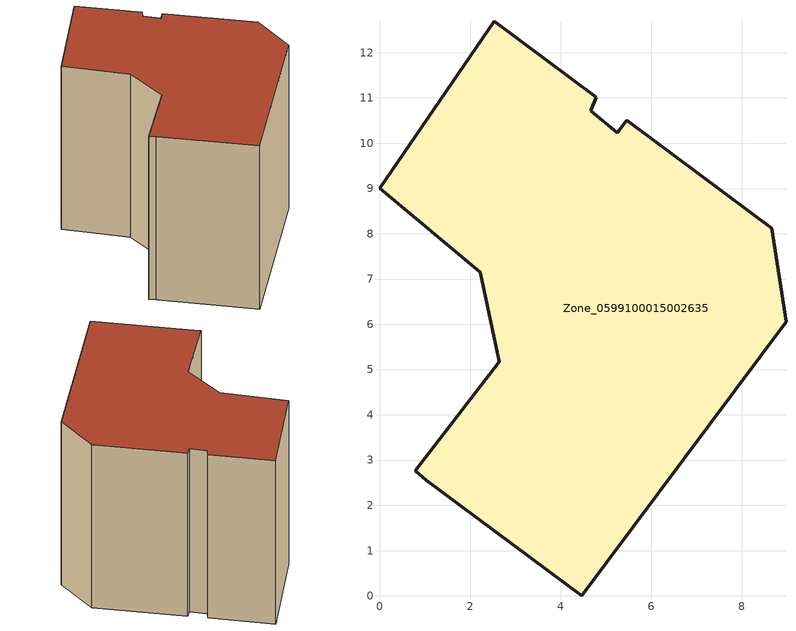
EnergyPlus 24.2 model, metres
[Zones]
Zone_0599100015002635
 floor ground (C_G): 5.46,10.51 8.66,8.13 8.98,6.06 4.47,0 1.03,2.56 0.79,2.76 2.65,5.17 2.22,7.15 0,9.01 2.53,12.7 4.79,11.02 4.67,10.72 5.26,10.24 z0.93
 wall outside (C_F): 8.66,8.13 5.46,10.51 5.26,10.24 4.67,10.72 4.79,11.02 2.53,12.7 0,9.01 2.22,7.15 2.65,5.17 0.79,2.76 1.03,2.56 4.47,0 8.98,6.06 8.66,8.13 z0.93:8.96
 roof outside (C_R): 4.79,11.02 2.53,12.7 0,9.01 2.22,7.15 2.65,5.17 0.79,2.76 1.03,2.56 4.47,0 8.98,6.06 8.66,8.13 5.46,10.51 5.26,10.24 4.67,10.72 z8.96
[BUILDING]
Pand.0599100015002635: North Axis=0; Terrain=City; Loads Convergence Tolerance Value=0.04; Temperature Convergence Tolerance Value=0.4; Solar Distribution=FullExterior; Maximum Number of Warmup Days=25; Minimum Number of Warmup Days=1
[Site:Location]
Rotterdam.The.Hague.AP_ZH_NLD Design_Conditions: Latitude=51.96; Longitude=4.45; Time Zone=1; Elevation=-4.5
[SITE:GROUNDTEMPERATURE:BUILDINGSURFACE]
18, 18, 18, 18, 18, 18, 18, 18, 18, 18, 18, 18
[MATERIAL] Thermal Absorptance=0.9; Solar Absorptance=0.7; Visible Absorptance=0.7
Name | Roughness | Thickness | Conductivity | Density | Specific Heat
G.TI.1975-1991 | MediumSmooth | 0.15 | 0.288461 | 540 | 1210
F.TI.1975-1991 | Rough | 0.3 | 0.230769 | 1920 | 840
R.TI.1975-1991 | MediumRough | 0.2 | 0.153846 | 1500 | 1000
[CONSTRUCTION]
C_G: G.TI.1975-1991
C_F: F.TI.1975-1991
C_R: R.TI.1975-1991
[ZONE]
Zone_0599100015002635: Type=1; Multiplier=1; Ceiling Height=Autocalculate; Volume=Autocalculate; Floor Area=autocalculate; Part of Total Floor Area=Yes
[ZONEINFILTRATION:DESIGNFLOWRATE]
Infil_Zone_0599100015002635: Zone or ZoneList or Space or SpaceList=Zone_0599100015002635; Schedule=AlwaysOn; Design Flow Rate Calculation Method=Flow/Area; Flow Rate per Floor Area=0.003; Constant Term Coefficient=1; Temperature Term Coefficient=0; Velocity Term Coefficient=0; Velocity Squared Term Coefficient=0
[HVACTEMPLATE:ZONE:IDEALLOADSAIRSYSTEM]
Zone_0599100015002635: Maximum Heating Supply Air Temperature=50; Minimum Cooling Supply Air Temperature=13; Maximum Heating Supply Air Humidity Ratio=0.0156; Minimum Cooling Supply Air Humidity Ratio=0.0077; Heating Limit=NoLimit; Cooling Limit=NoLimit; Dehumidification Control Type=ConstantSensibleHeatRatio; Cooling Sensible Heat Ratio=0.7; Dehumidification Setpoint=60; Humidification Control Type=None; Humidification Setpoint=30; Outdoor Air Method=None; Outdoor Air Flow Rate per Person=0.00944; Outdoor Air Flow Rate per Zone Floor Area=0; Outdoor Air Flow Rate per Zone=0; Demand Controlled Ventilation Type=None; Outdoor Air Economizer Type=NoEconomizer; Heat Recovery Type=None; Sensible Heat Recovery Effectiveness=0.7; Latent Heat Recovery Effectiveness=0.65
[ZONECONTROL:THERMOSTAT]
ThermostatControl_Zone_0599100015002635: Zone or ZoneList=Zone_0599100015002635; Control Type Schedule=DualSetpointControlType; Control 1=Thermostat_Zone_0599100015002635; Temperature Difference Between Cutout And Setpoint=0
[THERMOSTATSETPOINT:DUALSETPOINT]
Thermostat_Zone_0599100015002635: Heating Setpoint Temperature Schedule=HeatingSetpoint_Zone_0599100015002635; Cooling Setpoint Temperature Schedule=CoolingSetpoint_Zone_0599100015002635
[SCHEDULE:COMPACT]
HeatingSetpoint_Zone_0599100015002635: Through: 12/31, For: AllDays, Until: 24:00, 21
CoolingSetpoint_Zone_0599100015002635: Through: 12/31, For: AllDays, Until: 24:00, 24
DualSetpointControlType: Through: 12/31, For: AllDays, Until: 24:00, 4
AlwaysOn: Through: 12/31, For: AllDays, Until: 24:00, 1
